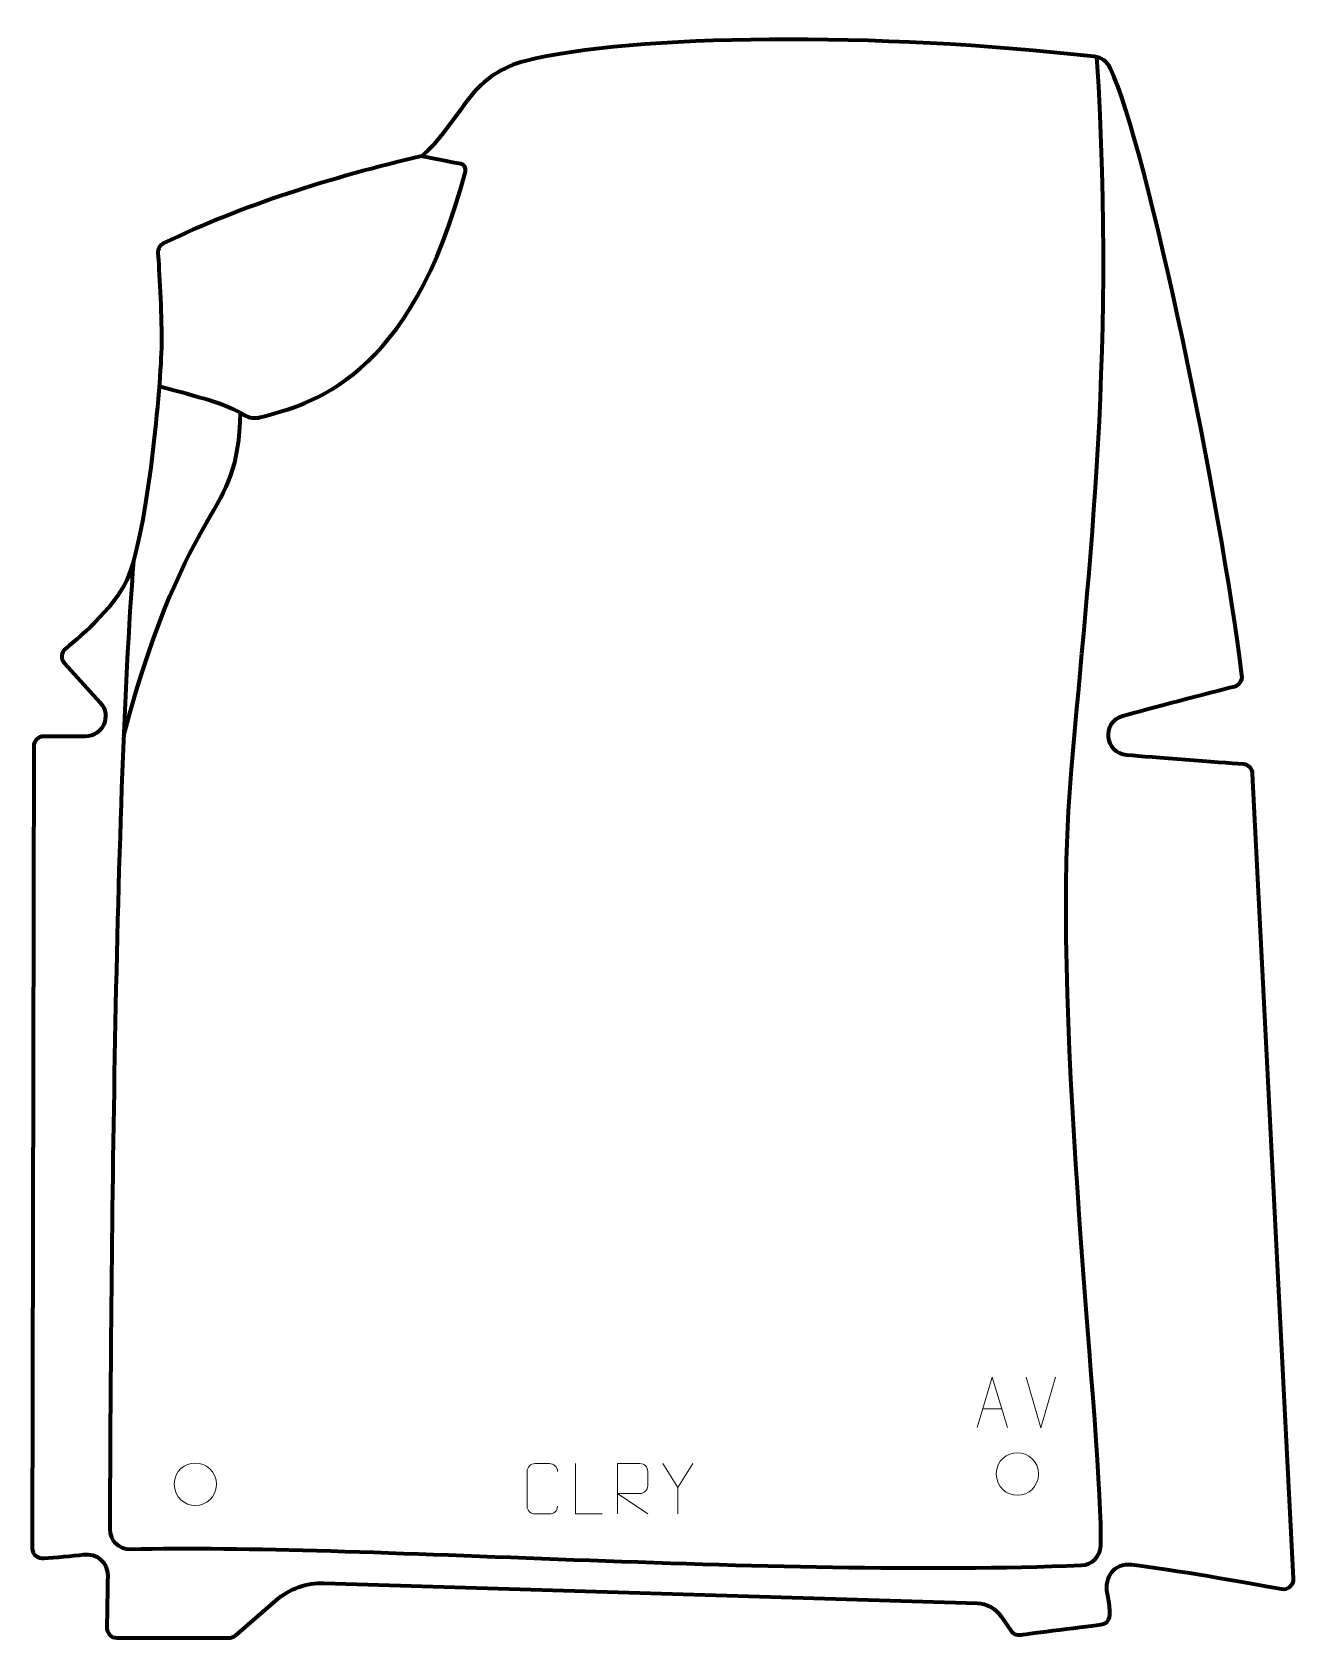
# Model space of a CAD drawing. Header units: millimetres. Extents: x -313 to 313, y -396 to 400.
import ezdxf

# ---------------------------------------------------------------- set-up
doc = ezdxf.new("R2010")
doc.units = ezdxf.units.MM
doc.header["$MEASUREMENT"] = 0
for name, color, linetype in [('layer 1', 7, 'Continuous'), ('layer 2', 7, 'Continuous'), ('layer 3', 7, 'Continuous')]:
    doc.layers.add(name, color=color, linetype=linetype)

msp = doc.modelspace()

# ---------------------------------------------------------------- linework, layer by layer
at = {"layer": 'layer 1', "color": 250, "lineweight": 9}
for points, knots in [([(155.8142, -291.8363), (155.8142, -291.8363), (163.1852, -266.8828), (163.1852, -266.8828), (163.1852, -266.8828), (163.1852, -266.8828), (170.7551, -291.8363), (170.7551, -291.8363)], [0, 0, 0, 0, 0.33333333, 0.33333333, 0.33333333, 0.33333333, 1, 1, 1, 1]), ([(-242.1633, -319.7739), (-242.0926, -313.1335), (-236.8186, -309.2875), (-231.6633, -309.3845), (-231.6633, -309.3845), (-226.508, -309.2875), (-221.234, -313.3509), (-221.1633, -319.9913), (-221.1633, -319.9913), (-221.5335, -326.3206), (-225.9754, -330.3513), (-231.6633, -330.3807), (-231.6633, -330.3807), (-236.8186, -330.4777), (-242.0926, -326.4143), (-242.1633, -319.7739)], [0, 0, 0, 0, 0.2, 0.2, 0.2, 0.2, 0.4, 0.4, 0.4, 0.4, 0.6, 0.6, 0.6, 0.6, 1, 1, 1, 1]), ([(-52.1603, -330.8001), (-52.3026, -333.1235), (-54.0102, -334.6031), (-56.197, -334.6139), (-56.197, -334.6139), (-58.5712, -334.6135), (-60.9454, -334.6135), (-63.3192, -334.6139), (-63.3192, -334.6139), (-65.2792, -334.7193), (-67.2871, -332.8348), (-67.2757, -330.8175), (-67.2757, -330.8175), (-67.2753, -325.0474), (-67.2753, -319.2777), (-67.2757, -313.5084), (-67.2757, -313.5084), (-67.2714, -311.3703), (-65.493, -309.6511), (-63.3015, -309.6646), (-63.3015, -309.6646), (-60.9336, -309.6646), (-58.5653, -309.6646), (-56.197, -309.6646), (-56.197, -309.6646), (-54.215, -309.6291), (-52.1874, -311.1206), (-52.1603, -313.5582)], [0, 0, 0, 0, 0.125, 0.125, 0.125, 0.125, 0.25, 0.25, 0.25, 0.25, 0.375, 0.375, 0.375, 0.375, 0.5, 0.5, 0.5, 0.5, 0.625, 0.625, 0.625, 0.625, 0.75, 0.75, 0.75, 0.75, 1, 1, 1, 1]), ([(-30.0878, -334.6182), (-30.0878, -334.6182), (-43.272, -334.6182), (-43.272, -334.6182), (-43.272, -334.6182), (-43.272, -334.6182), (-43.272, -309.6646), (-43.272, -309.6646)], [0, 0, 0, 0, 0.33333333, 0.33333333, 0.33333333, 0.33333333, 1, 1, 1, 1]), ([(-22.3988, -334.6144), (-22.3988, -334.6144), (-22.3988, -309.6609), (-22.3988, -309.6609), (-22.3988, -309.6609), (-18.7388, -309.6609), (-15.078, -309.6609), (-11.4175, -309.6609), (-11.4175, -309.6609), (-9.05, -309.6986), (-7.4645, -311.1886), (-7.4686, -313.555), (-7.4686, -313.555), (-7.469, -315.5905), (-7.469, -318.6499), (-7.4686, -320.6859), (-7.4686, -320.6859), (-7.4752, -322.5614), (-9.3205, -324.5032), (-11.3664, -324.5223), (-11.3664, -324.5223), (-11.3664, -324.5223), (-22.3988, -324.5223), (-22.3988, -324.5223), (-22.3988, -324.5223), (-22.3988, -324.5223), (-7.4781, -334.6144), (-7.4781, -334.6144)], [0, 0, 0, 0, 0.125, 0.125, 0.125, 0.125, 0.25, 0.25, 0.25, 0.25, 0.375, 0.375, 0.375, 0.375, 0.5, 0.5, 0.5, 0.5, 0.625, 0.625, 0.625, 0.625, 0.75, 0.75, 0.75, 0.75, 1, 1, 1, 1]), ([(14.9139, -309.6645), (14.9139, -309.6645), (7.4585, -321.5632), (7.4585, -321.5632), (7.4585, -321.5632), (7.4585, -321.5632), (7.4593, -334.6181), (7.4593, -334.6181)], [0, 0, 0, 0, 0.33333333, 0.33333333, 0.33333333, 0.33333333, 1, 1, 1, 1]), ([(165.229, -314.7393), (165.2997, -308.0989), (170.5737, -304.2529), (175.729, -304.3499), (175.729, -304.3499), (180.8843, -304.2529), (186.1583, -308.3163), (186.229, -314.9567), (186.229, -314.9567), (185.8588, -321.286), (181.4169, -325.3167), (175.729, -325.3461), (175.729, -325.3461), (170.5737, -325.4431), (165.2997, -321.3797), (165.229, -314.7393)], [0, 0, 0, 0, 0.2, 0.2, 0.2, 0.2, 0.4, 0.4, 0.4, 0.4, 0.6, 0.6, 0.6, 0.6, 1, 1, 1, 1])]:
    msp.add_open_spline(points, degree=3, knots=knots, dxfattribs=at)
for points in [[(187.2846, -291.8436), (187.2846, -291.8436), (179.9628, -266.89), (179.9628, -266.89)], [(194.6065, -266.89), (194.6065, -266.89), (187.2847, -291.8436), (187.2847, -291.8436)], [(158.5368, -282.5869), (158.5368, -282.5869), (168.0325, -282.5869), (168.0325, -282.5869)], [(7.4585, -321.5632), (7.4585, -321.5632), (0.0048, -309.6645), (0.0048, -309.6645)]]:
    msp.add_open_spline(points, degree=3, dxfattribs=at)
at = {"layer": 'layer 2', "color": 12, "lineweight": 200}
msp.add_open_spline([(-275.5325, -390.6635), (-275.2881, -384.2884), (-275.2725, -372.6415), (-275.1007, -365.1478), (-275.1007, -365.1478), (-274.949, -358.524), (-280.5459, -353.9231), (-287.1326, -354.6879), (-287.1326, -354.6879), (-292.5597, -355.3183), (-301.2645, -356.2571), (-306.5138, -356.516), (-306.5138, -356.516), (-309.6885, -356.6723), (-312.5474, -354.793), (-312.5414, -351.617), (-312.5414, -351.617), (-312.5414, -351.617), (-311.766, 45.6733), (-311.766, 45.6733), (-311.766, 45.6733), (-311.7607, 48.4284), (-309.5237, 50.6594), (-306.7661, 50.6594), (-306.7661, 50.6594), (-306.7661, 50.6594), (-286.1818, 50.6594), (-286.1818, 50.6594), (-286.1818, 50.6594), (-277.4958, 50.6594), (-272.94, 60.963), (-278.789, 67.3789), (-278.789, 67.3789), (-278.789, 67.3789), (-296.5602, 86.8721), (-296.5602, 86.8721), (-296.5602, 86.8721), (-298.4994, 88.999), (-298.2468, 92.3214), (-296.0032, 94.1245), (-296.0032, 94.1245), (-287.7461, 100.7598), (-269.7452, 116.4218), (-264.5463, 130.6758), (-264.5463, 130.6758), (-254.3825, 158.5424), (-248.406, 229.4419), (-248.406, 246.958), (-248.406, 246.958), (-248.406, 260.8719), (-249.663, 282.0464), (-250.1802, 290.1662), (-250.1802, 290.1662), (-250.3089, 292.194), (-249.1963, 294.0934), (-247.3664, 294.9799), (-247.3664, 294.9799), (-209.0163, 313.5544), (-163.7771, 327.9353), (-119.6132, 338.0816), (-119.6132, 338.0816), (-111.1307, 344.9921), (-103.3089, 357.3313), (-95.7122, 367.227), (-95.7122, 367.227), (-88.8581, 376.1551), (-79.1874, 382.4917), (-68.2717, 385.2593), (-68.2717, 385.2593), (-15.1716, 398.7223), (107.5269, 399.6141), (213.8022, 387.4532), (213.8022, 387.4532), (217.2588, 387.0574), (220.2616, 384.9051), (221.733, 381.755), (221.733, 381.755), (240.2302, 342.1533), (276.7209, 164.7252), (286.9652, 80.8851), (286.9652, 80.8851), (287.2696, 78.3969), (285.6789, 76.0721), (283.2497, 75.4466), (283.2497, 75.4466), (271.7418, 72.483), (239.9459, 64.2653), (227.9095, 60.8522), (227.9095, 60.8522), (217.3353, 57.854), (218.9838, 42.2492), (229.9379, 41.3411), (229.9379, 41.3411), (242.5508, 40.2959), (275.683, 37.7837), (287.652, 36.8796), (287.652, 36.8796), (290.1628, 36.6898), (292.1404, 34.6638), (292.2681, 32.1513), (292.2681, 32.1513), (292.2681, 32.1513), (312.5349, -366.5793), (312.5349, -366.5793), (312.5349, -366.5793), (312.7003, -369.8334), (309.7641, -372.3204), (306.5577, -371.7309), (306.5577, -371.7309), (287.5451, -368.236), (253.1228, -362.1622), (232.1929, -359.6769), (232.1929, -359.6769), (223.8349, -358.6845), (218.6459, -365.8664), (220.2715, -374.1178), (220.2715, -374.1178), (220.7386, -376.4889), (221.2441, -379.1308), (221.4699, -382.0698), (221.4699, -382.0698), (221.7369, -385.5443), (221.0945, -388.9338), (216.9804, -389.4362), (216.9804, -389.4362), (207.0162, -390.6521), (177.1476, -394.4851), (177.1476, -394.4851), (177.1476, -394.4851), (175.28, -394.7218), (173.4371, -393.89), (172.3801, -392.3328), (172.3801, -392.3328), (172.3801, -392.3328), (167.661, -385.3792), (167.661, -385.3792), (167.661, -385.3792), (164.9612, -381.4009), (160.5152, -378.9578), (155.7068, -378.8101), (155.7068, -378.8101), (155.7068, -378.8101), (-167.76, -368.877), (-167.76, -368.877), (-167.76, -368.877), (-176.5502, -368.6071), (-185.1195, -371.653), (-191.764, -377.4096), (-191.764, -377.4096), (-191.764, -377.4096), (-211.8128, -394.7786), (-211.8128, -394.7786), (-211.8128, -394.7786), (-212.7222, -395.566), (-213.885, -395.9999), (-215.0887, -395.9999), (-215.0887, -395.9999), (-215.0887, -395.9999), (-270.5443, -395.9999), (-270.5443, -395.9999), (-270.5443, -395.9999), (-273.4399, -395.9999), (-275.6433, -393.5545), (-275.5325, -390.6635)], degree=3, knots=[0, 0, 0, 0, 0.02380952, 0.02380952, 0.02380952, 0.02380952, 0.04761905, 0.04761905, 0.04761905, 0.04761905, 0.07142857, 0.07142857, 0.07142857, 0.07142857, 0.0952381, 0.0952381, 0.0952381, 0.0952381, 0.11904762, 0.11904762, 0.11904762, 0.11904762, 0.14285714, 0.14285714, 0.14285714, 0.14285714, 0.16666667, 0.16666667, 0.16666667, 0.16666667, 0.19047619, 0.19047619, 0.19047619, 0.19047619, 0.21428571, 0.21428571, 0.21428571, 0.21428571, 0.23809524, 0.23809524, 0.23809524, 0.23809524, 0.26190476, 0.26190476, 0.26190476, 0.26190476, 0.28571429, 0.28571429, 0.28571429, 0.28571429, 0.30952381, 0.30952381, 0.30952381, 0.30952381, 0.33333333, 0.33333333, 0.33333333, 0.33333333, 0.35714286, 0.35714286, 0.35714286, 0.35714286, 0.38095238, 0.38095238, 0.38095238, 0.38095238, 0.4047619, 0.4047619, 0.4047619, 0.4047619, 0.42857143, 0.42857143, 0.42857143, 0.42857143, 0.45238095, 0.45238095, 0.45238095, 0.45238095, 0.47619048, 0.47619048, 0.47619048, 0.47619048, 0.5, 0.5, 0.5, 0.5, 0.52380952, 0.52380952, 0.52380952, 0.52380952, 0.54761905, 0.54761905, 0.54761905, 0.54761905, 0.57142857, 0.57142857, 0.57142857, 0.57142857, 0.5952381, 0.5952381, 0.5952381, 0.5952381, 0.61904762, 0.61904762, 0.61904762, 0.61904762, 0.64285714, 0.64285714, 0.64285714, 0.64285714, 0.66666667, 0.66666667, 0.66666667, 0.66666667, 0.69047619, 0.69047619, 0.69047619, 0.69047619, 0.71428571, 0.71428571, 0.71428571, 0.71428571, 0.73809524, 0.73809524, 0.73809524, 0.73809524, 0.76190476, 0.76190476, 0.76190476, 0.76190476, 0.78571429, 0.78571429, 0.78571429, 0.78571429, 0.80952381, 0.80952381, 0.80952381, 0.80952381, 0.83333333, 0.83333333, 0.83333333, 0.83333333, 0.85714286, 0.85714286, 0.85714286, 0.85714286, 0.88095238, 0.88095238, 0.88095238, 0.88095238, 0.9047619, 0.9047619, 0.9047619, 0.9047619, 0.92857143, 0.92857143, 0.92857143, 0.92857143, 0.95238095, 0.95238095, 0.95238095, 0.95238095, 1, 1, 1, 1], dxfattribs=at)
at = {"layer": 'layer 3', "color": 142, "lineweight": 200}
for points, knots in [([(-262.3233, 137.6603), (-272.005, 11.6301), (-273.6288, -231.8501), (-274.0656, -342.0518), (-274.0656, -342.0518), (-274.0878, -347.6913), (-269.4396, -352.2266), (-263.7972, -352.0785), (-263.7972, -352.0785), (-151.3186, -349.1233), (52.3614, -366.191), (207.3822, -360.0163), (207.3822, -360.0163), (212.6093, -359.8082), (216.808, -355.6175), (216.9823, -350.394), (216.9823, -350.394), (218.6114, -301.5543), (192.5006, -93.8096), (201.8284, 25.1814), (201.8284, 25.1814), (209.5976, 124.2887), (224.9293, 230.5968), (215.1302, 387.2086)], [0, 0, 0, 0, 0.14285714, 0.14285714, 0.14285714, 0.14285714, 0.28571429, 0.28571429, 0.28571429, 0.28571429, 0.42857143, 0.42857143, 0.42857143, 0.42857143, 0.57142857, 0.57142857, 0.57142857, 0.57142857, 0.71428571, 0.71428571, 0.71428571, 0.71428571, 1, 1, 1, 1]), ([(-249.5831, 224.2108), (-229.3615, 218.7272), (-216.9561, 215.759), (-207.3051, 209.8958), (-207.3051, 209.8958), (-204.9909, 208.49), (-202.2039, 208.0949), (-199.5849, 208.7849), (-199.5849, 208.7849), (-175.2334, 215.1998), (-125.0017, 226.7014), (-97.8075, 330.5733), (-97.8075, 330.5733), (-97.3665, 332.2585), (-98.452, 333.9656), (-100.1665, 334.2828), (-100.1665, 334.2828), (-111.642, 336.4051), (-119.6134, 338.0818), (-119.6134, 338.0818)], [0, 0, 0, 0, 0.16666667, 0.16666667, 0.16666667, 0.16666667, 0.33333333, 0.33333333, 0.33333333, 0.33333333, 0.5, 0.5, 0.5, 0.5, 0.66666667, 0.66666667, 0.66666667, 0.66666667, 1, 1, 1, 1])]:
    msp.add_open_spline(points, degree=3, knots=knots, dxfattribs=at)
msp.add_open_spline([(-267.1722, 51.1084), (-234.0626, 173.6697), (-210.1566, 156.1388), (-209.36, 211.0754)], degree=3, dxfattribs=at)

doc.saveas('drawing.dxf')
